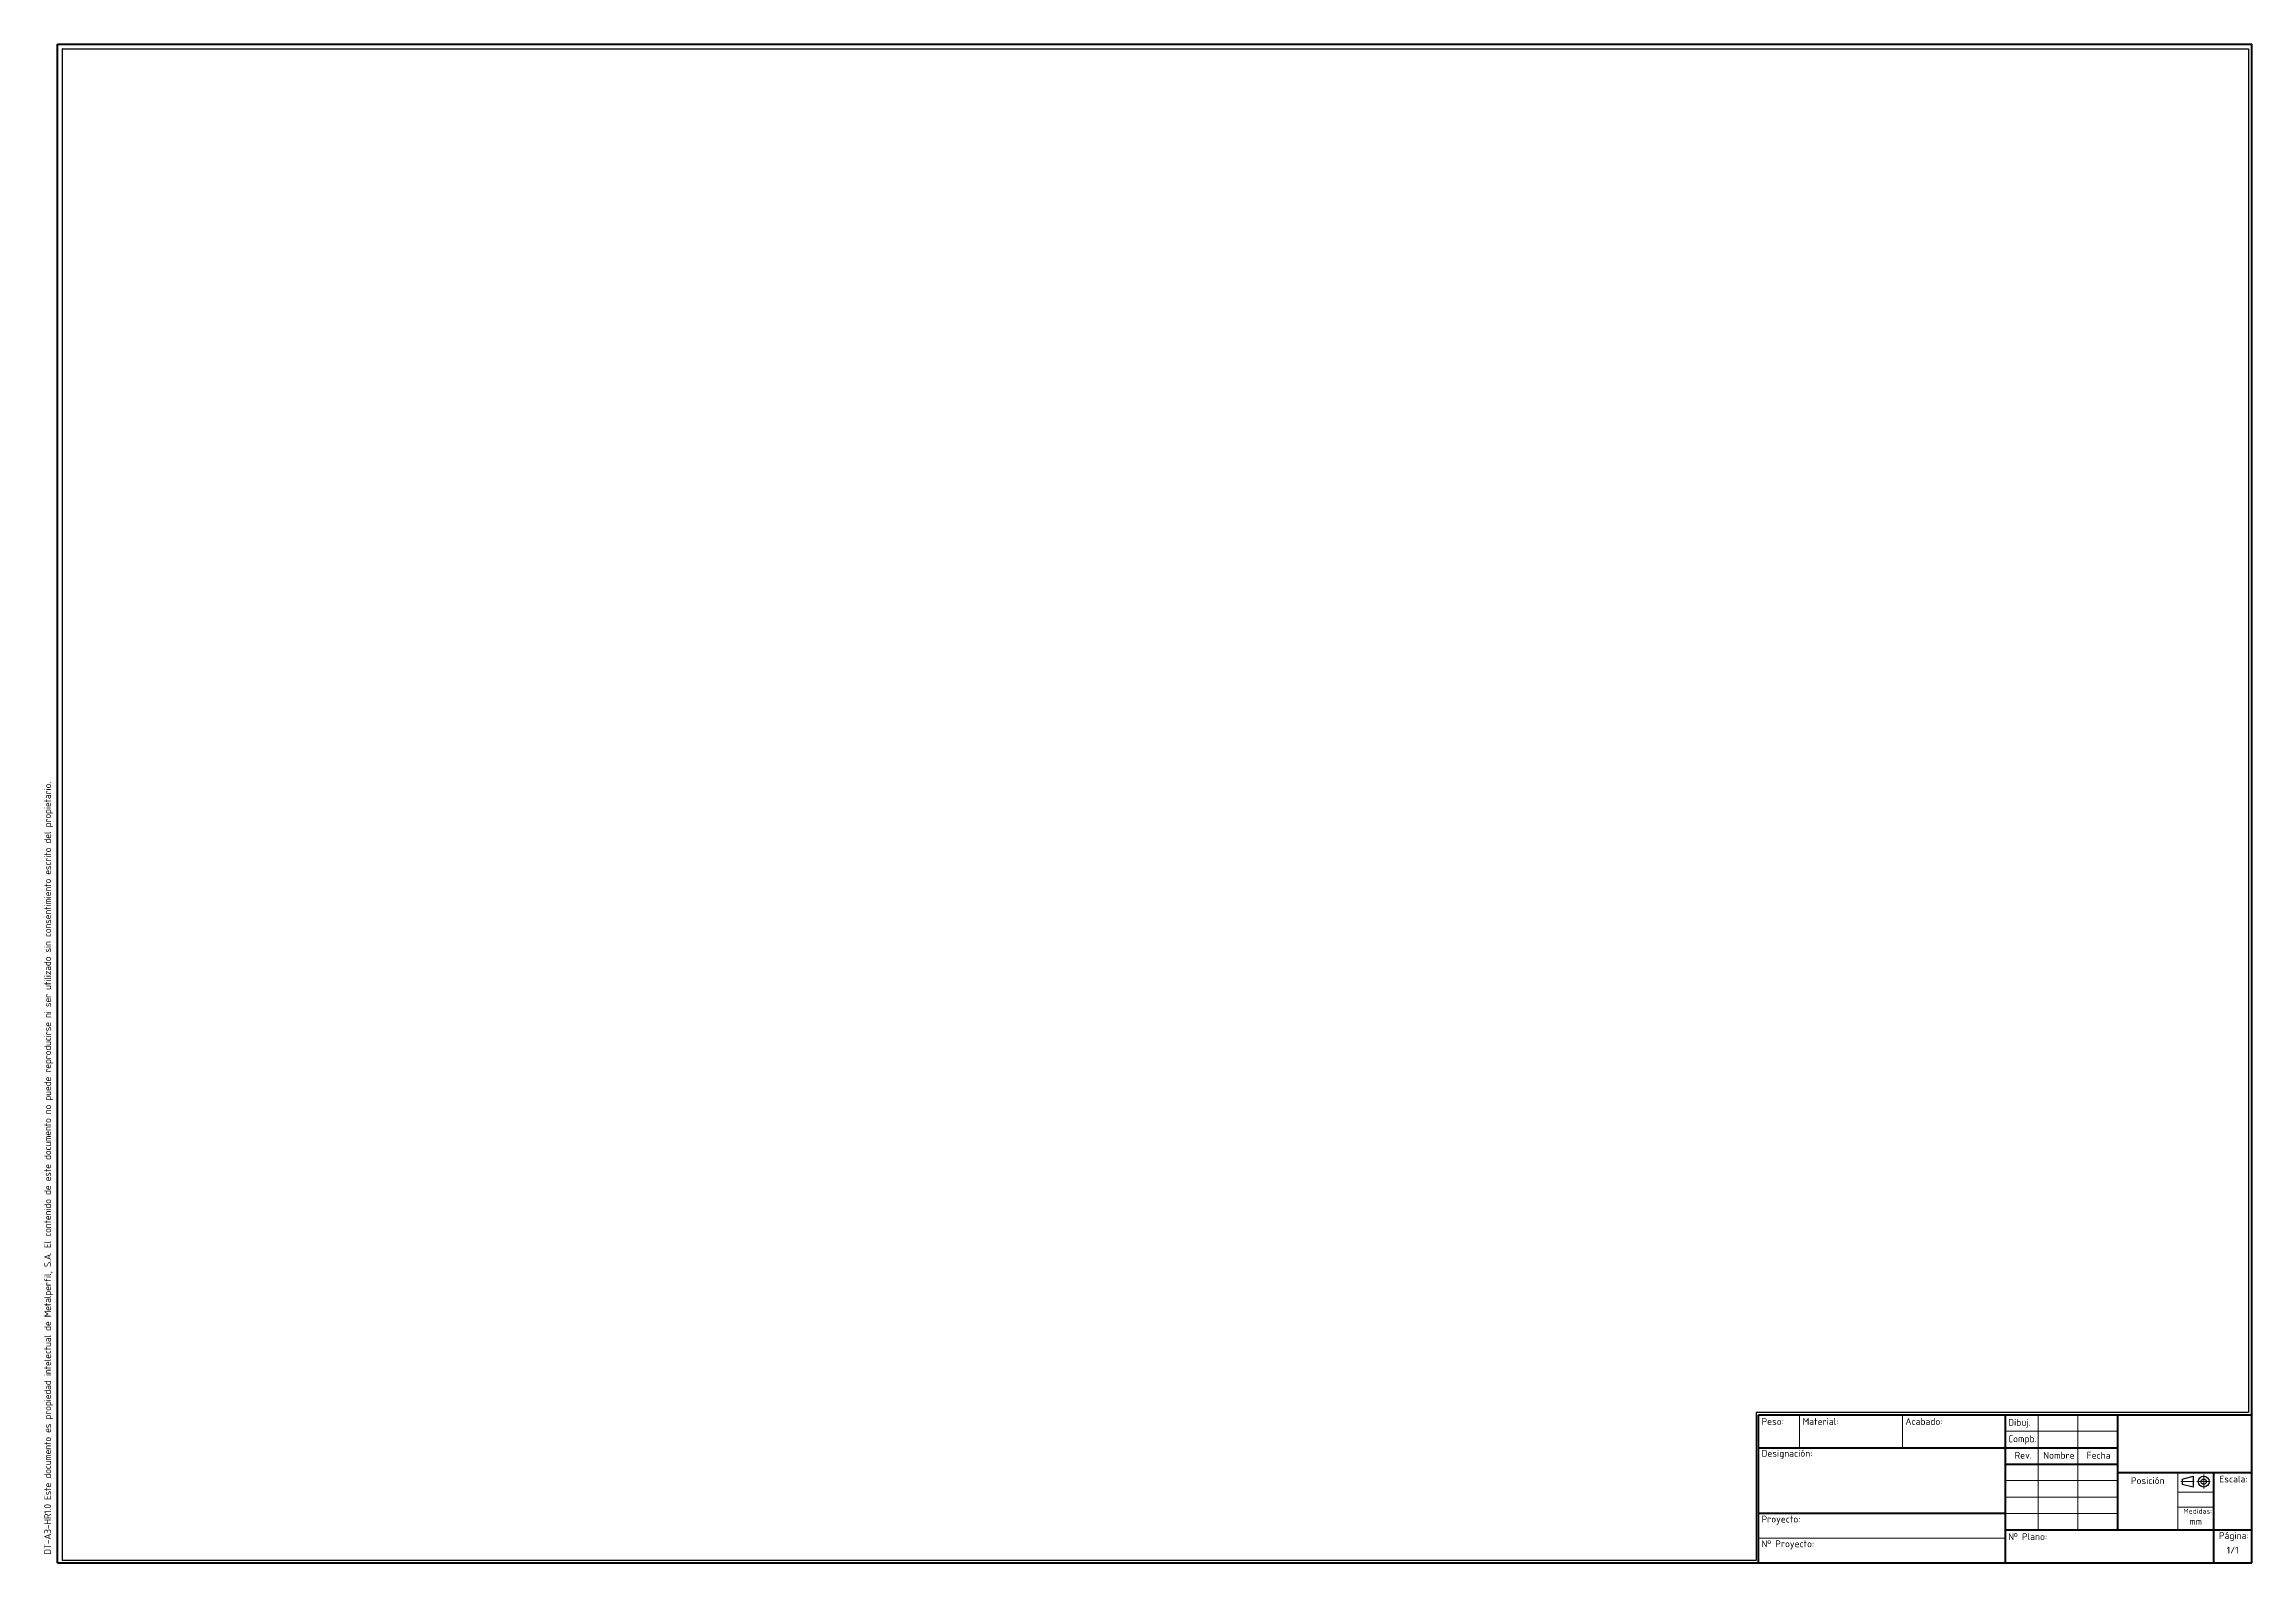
# Paper-space layout 'DIN A1' of a CAD drawing. Header units: millimetres. Extents: x 16 to 821, y 20 to 574.
import ezdxf
from ezdxf.enums import TextEntityAlignment as Align

# ---------------------------------------------------------------- set-up
doc = ezdxf.new("R2010")
doc.units = ezdxf.units.MM
doc.linetypes.add('CENTER', pattern=[10.16, 6.35, -1.27, 1.27, -1.27])
doc.linetypes.add('CENTERX2', pattern=[20.32, 12.7, -2.54, 2.54, -2.54])
doc.layers.add('Cajetinatributos', color=7, linetype='Continuous')
doc.layers.add('Cajetintextos', color=7, linetype='Continuous')
doc.layers.add('Cajetinlineasgruesas', color=7, linetype='Continuous', lineweight=30)
doc.styles.add('Texto cajetin', font='isocpeur.ttf')

# ---------------------------------------------------------------- blocks, each defined once
blk = doc.blocks.new('CAJETIN')
at = {"color": 7, "linetype": 'Continuous', "lineweight": 0}
for p, q in [((-165, 54), (-165, 42)), ((-127.5, 54), (-127.5, 42)), ((-78, 54), (-78, 12)), ((-63.5, 54), (-63.5, 12)), ((-90, 48), (-49, 48)), ((-90, 30), (-49, 30)), ((-90, 24), (-49, 24)), ((-90, 18), (-49, 18))]:
    blk.add_line(p, q, dxfattribs=at)
at = {"color": 7, "linetype": 'Continuous', "lineweight": 60}
for p, q in [((-90, 36), (-49, 36)), ((-49, 33), (0, 33))]:
    blk.add_line(p, q, dxfattribs=at)
at = {"color": 7, "linetype": 'CENTER', "lineweight": 0}
blk.add_line((-25.93, 29.62), (-21.01, 29.62), dxfattribs=at)
at = {"color": 7, "linetype": 'Continuous', "lineweight": 25}
for p, q in [((-25.38, 30.56), (-21.43, 31.58)), ((-25.38, 30.56), (-25.38, 28.6)), ((-21.43, 27.65), (-25.38, 28.6)), ((-21.43, 31.58), (-21.43, 27.65))]:
    blk.add_line(p, q, dxfattribs=at)
at = {"color": 7, "linetype": 'CENTERX2', "lineweight": 0}
for p, q in [((-20.06, 29.62), (-15.26, 29.62)), ((-17.55, 32.2), (-17.55, 27.09))]:
    blk.add_line(p, q, dxfattribs=at)
at = {"color": 7, "linetype": 'Continuous', "lineweight": 25}
for radius in [1.98, 1]:
    blk.add_circle((-17.55, 29.62), radius, dxfattribs=at)
at = {"layer": 'Cajetinlineasgruesas', "color": 7, "linetype": 'Continuous', "lineweight": 60}
for p, q in [((-180, 0), (-180, 54)), ((-180, 54), (0, 54)), ((-90, 54), (-90, 0)), ((-49, 54), (-49, 12)), ((0, 0), (0, 54)), ((-180, 42), (-90, 42)), ((-90, 42), (-49, 42)), ((-14, 33), (-14, 0)), ((-90, 18), (-180, 18)), ((-90, 12), (0, 12)), ((-180, 0), (0, 0))]:
    blk.add_line(p, q, dxfattribs=at)
at = {"layer": 'Cajetinlineasgruesas', "color": 7, "linetype": 'Continuous', "lineweight": 0}
for p, q in [((-90, 42), (-49, 42)), ((-90, 42), (-49, 42)), ((-27, 33), (-27, 12)), ((-27, 25.82), (-14, 25.82)), ((-27, 20.37), (-14, 20.37)), ((-180, 9), (-90, 9))]:
    blk.add_line(p, q, dxfattribs=at)
at = {"layer": 'Cajetinatributos', "style": 'Texto cajetin'}
for tag, height, p in [('XDIBUJADO', 2.5, (-70.75, 51)), ('XFECHADIBUJ', 2.5, (-56.25, 51)), ('XPESO', 2.5, (-172.5, 46.41)), ('XMATERIAL', 2.5, (-146.17, 46.41)), ('XACABADO', 2.5, (-108.86, 46.41)), ('XCOMPROBADO', 2.5, (-70.75, 45)), ('XFECHACOMP', 2.5, (-56.25, 45)), ('XDESIGNACION1', 4, (-134.99, 32.21)), ('XREV1', 2.5, (-84, 33)), ('XNOMBREREV1', 2.5, (-70.75, 33)), ('XFECHAREV1', 2.5, (-56.25, 33)), ('XDESIGNACION2', 3, (-134.99, 24.33)), ('XREV2', 2.5, (-84, 27)), ('XNOMBREREV2', 2.5, (-70.75, 27)), ('XFECHAREV2', 2.5, (-56.25, 27)), ('XPOSICION1', 2.5, (-38, 24)), ('XPOSICION', 2.5, (-38, 30)), ('XFORMATO', 2.5, (-20.5, 23.1)), ('XESCALA', 2.5, (-7, 24.46)), ('XREV4', 2.5, (-84, 15)), ('XREV3', 2.5, (-84, 21)), ('XNOMBREREV4', 2.5, (-70.75, 15)), ('XNOMBREREV3', 2.5, (-70.75, 21)), ('XFECHAREV4', 2.5, (-56.25, 15)), ('XFECHAREV3', 2.5, (-56.25, 21)), ('XPOSICION2', 2.5, (-38, 18)), ('XUNIDADES', 2.5, (-20.5, 15.14)), ('XNUMPLANO', 3.5, (-44.57, 6)), ('XPAGINA', 2.5, (-7, 4.63))]:
    blk.add_attdef(tag, text='', height=height, dxfattribs=at).set_placement(p, align=Align.MIDDLE_CENTER)
for tag, p in [('XPROYECTO', (-153.94, 13.5)), ('XNUMPROYECTO', (-153.94, 4.5))]:
    blk.add_attdef(tag, text='', height=2.5, dxfattribs=at).set_placement(p, align=Align.MIDDLE_LEFT)
at = {"layer": 'Cajetintextos', "attachment_point": 4, "style": 'Texto cajetin'}
for s, width, insert, char_height in [('Peso:', 13.045, (-178.9, 51.57), 2.5), ('Material:', 13.045, (-163.9, 51.57), 2.5), ('Acabado:', 13.045, (-126.4, 51.57), 2.5), ('Dibuj.', 13.045, (-88.9, 50.88), 2.5), ('Designación:', 13.045, (-178.9, 39.57), 2.5), ('Compb.', 13.045, (-88.9, 44.88), 2.5), ('Rev.', 13.045, (-86.59, 39.24), 2.5), ('Nombre', 13.045, (-76.13, 39.24), 2.5), ('Fecha', 13.045, (-60.27, 39.24), 2.5), ('Escala:', 13.045, (-11.84, 30.57), 2.5), ('Proyecto:', 13.045, (-178.9, 15.57), 2.5), ('Medidas:', 13.045, (-25, 18.86), 1.804), ('Nº Proyecto:', 19.4934, (-178.9, 6.57), 2.5), ('Nº Plano:', 14.8093, (-88.9, 9.57), 2.5), ('Página:', 13.045, (-12.02, 9.57), 2.5)]:
    blk.add_mtext_dynamic_manual_height_columns(s, width=width, gutter_width=12.5, heights=[0], dxfattribs=dict(at, insert=insert, char_height=char_height))
blk = doc.blocks.new('DIN A1')
at = {"layer": 'Cajetinlineasgruesas', "color": 7, "linetype": 'Continuous', "lineweight": 60}
for p, q in [((-820.5, 20), (-820.5, 574)), ((-820.5, 574), (-20, 574)), ((-20, 20), (-20, 574)), ((-820.5, 20), (-20, 20))]:
    blk.add_line(p, q, dxfattribs=at)
at = {"layer": 'Cajetintextos', "color": 7}
blk.add_blockref('CAJETIN', (-20, 20), dxfattribs=at).add_auto_attribs({'XPOSICION': 'Posición', 'XPAGINA': '1/1', 'XUNIDADES': 'mm'})
at = {"layer": 'Cajetintextos', "insert": (-825.4, 22.91), "char_height": 2.5, "attachment_point": 1, "rotation": 90, "style": 'Texto cajetin'}
blk.add_mtext_dynamic_manual_height_columns('{\\fISOCPEUR|b1|i0|c0|p34;\\T0.95;DT-A3-HR1.0\\fISOCPEUR|b0|i0|c0|p34; Este documento es propiedad intelectual de Metalperfil, S.A. El contenido de este documento no puede reproducirse ni ser utilizado sin consentimiento escrito del propietario.}', width=488.6258, gutter_width=12.5, heights=[0], dxfattribs=at)

psp = doc.layouts.new('DIN A1')

# ---------------------------------------------------------------- linework, layer by layer
at = {"layer": 'Cajetinlineasgruesas', "color": 7}
psp.add_lwpolyline([(22.17, 572.34), (819.73, 572.34), (819.73, 74.81), (640.13, 74.81), (640.13, 20.86), (22.32, 20.86), (22.32, 572.32)], close=True, dxfattribs=at)

# ---------------------------------------------------------------- block references
psp.add_blockref('DIN A1', (841, 0), dxfattribs=at)

# ---------------------------------------------------------------- viewports
vp = psp.add_viewport(center=(420.95, 296.6), size=(797.56, 551.4816), view_center_point=(3388.44, 1805.86), view_height=2765.7888, dxfattribs=at)
vp.dxf.flags = 0x10000  # cut along an outline
vp.dxf.clipping_boundary_handle = psp.add_lwpolyline([(22.17, 572.34), (819.73, 572.34), (819.73, 74.81), (640.13, 74.81), (640.13, 20.86), (22.32, 20.86), (22.32, 572.32)], format="xyb", close=True, dxfattribs={"invisible": 1}).dxf.handle

doc.saveas('drawing.dxf')
